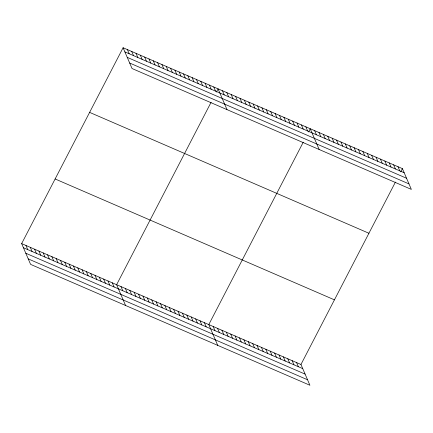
<?xml version="1.0" encoding="UTF-8"?>
<svg xmlns="http://www.w3.org/2000/svg" width="433" height="433" viewBox="0 0 433 433"><rect width="100%" height="100%" fill="white"/><g stroke="black" fill="none" stroke-linecap="round" stroke-linejoin="round"><path stroke-width="0.65" d="M21.65 243.606L300.962 364.483L309.909 385.256L30.597 264.379L21.65 243.606L123.091 47.744L402.403 168.621L411.35 189.394L132.038 68.517L123.091 47.744M211.082 102.307L116.618 284.703L125.565 305.476M216.381 92.072L218.059 88.841L227.006 109.614M303.257 142.197L208.787 324.593L217.734 345.366M308.556 131.962L310.228 128.731L319.175 149.504M300.962 364.483L395.432 182.087M400.731 171.852L402.403 168.621M124.872 51.884L404.189 172.762M127.237 57.373L406.549 178.25M129.673 63.029L408.985 183.906M89.615 112.374L368.927 233.257M55.126 178.97L334.438 299.847M23.436 247.746L302.748 368.624M25.796 253.235L305.108 374.117M28.232 258.891L307.544 379.768M398.014 166.721L399.8 170.862M393.624 164.821L395.41 168.962M389.235 162.922L391.021 167.062M384.845 161.022L386.631 165.162M380.455 159.122L382.242 163.263M376.066 157.222L377.852 161.363M371.676 155.323L373.463 159.463M367.292 153.423L369.073 157.563M362.903 151.523L364.683 155.669M358.513 149.623L360.294 153.769M354.124 147.723L355.904 151.869M349.734 145.829L351.515 149.97M345.345 143.929L347.125 148.07M340.955 142.029L342.736 146.17M336.565 140.13L338.346 144.27M332.176 138.23L333.962 142.37M327.786 136.33L329.573 140.471M323.397 134.43L325.183 138.571M319.007 132.53L320.793 136.671M314.618 130.631L316.404 134.771M305.839 126.831L307.625 130.972M301.449 124.931L303.235 129.072M297.065 123.032L298.846 127.172M292.676 121.132L294.456 125.272M288.286 119.232L290.067 123.373M283.896 117.332L285.677 121.473M279.507 115.432L281.288 119.573M275.117 113.533L276.898 117.673M270.728 111.633L272.509 115.773M266.338 109.733L268.119 113.879M261.949 107.833L263.735 111.979M257.559 105.933L259.345 110.079M253.17 104.039L254.956 108.18M248.78 102.139L250.566 106.28M244.391 100.239L246.177 104.38M240.001 98.34L241.787 102.48M235.612 96.44L237.398 100.58M231.222 94.54L233.008 98.681M226.832 92.64L228.619 96.781M222.448 90.741L224.229 94.881M213.74 86.973L215.526 91.114M209.426 85.106L211.207 89.247M205.107 83.233L206.893 87.379M200.788 81.366L202.574 85.507M196.474 79.499L198.254 83.639M192.155 77.631L193.941 81.772M187.841 75.764L189.622 79.905M183.522 73.897L185.308 78.037M179.208 72.03L180.989 76.17M174.889 70.157L176.675 74.297M170.575 68.29L172.356 72.43M296.573 362.583L298.359 366.724M166.256 66.422L168.042 70.563M292.183 360.684L293.969 364.824M161.942 64.555L163.723 68.695M287.793 358.784L289.58 362.93M157.623 62.688L159.409 66.828M283.404 356.884L285.19 361.03M153.309 60.82L155.09 64.961M279.014 354.99L280.8 359.13M148.99 58.948L150.776 63.094M274.63 353.09L276.411 357.23M144.676 57.08L146.457 61.221M270.241 351.19L272.021 355.331M140.357 55.213L142.143 59.353M265.851 349.29L267.632 353.431M136.038 53.346L137.824 57.486M261.462 347.39L263.242 351.531M131.724 51.478L133.505 55.619M257.072 345.491L258.853 349.631M127.405 49.611L129.191 53.752M252.683 343.591L254.463 347.731M248.293 341.691L250.074 345.832M243.903 339.791L245.684 343.932M239.514 337.892L241.3 342.032M235.124 335.992L236.911 340.132M230.735 334.092L232.521 338.233M226.345 332.192L228.131 336.333M221.956 330.292L223.742 334.433M217.566 328.393L219.352 332.533M213.177 326.493L214.963 330.633M204.398 322.693L206.184 326.834M200.014 320.793L201.794 324.934M195.624 318.894L197.405 323.034M191.234 316.994L193.015 321.14M186.845 315.094L188.626 319.24M182.455 313.194L184.236 317.34M178.066 311.3L179.847 315.44M173.676 309.4L175.457 313.541M169.287 307.5L171.073 311.641M164.897 305.601L166.683 309.741M160.508 303.701L162.294 307.841M156.118 301.801L157.904 305.942M151.729 299.901L153.515 304.042M147.339 298.001L149.125 302.142M142.95 296.102L144.736 300.242M138.56 294.202L140.346 298.342M134.17 292.302L135.957 296.443M129.786 290.402L131.567 294.543M125.397 288.502L127.178 292.643M121.007 286.603L122.788 290.743M112.299 282.836L114.085 286.976M107.985 280.968L109.766 285.109M103.666 279.101L105.452 283.242M99.352 277.234L101.133 281.374M95.033 275.361L96.819 279.507M90.719 273.494L92.5 277.634M86.4 271.626L88.186 275.767M82.081 269.759L83.867 273.9M77.767 267.892L79.548 272.032M73.448 266.024L75.234 270.165M69.134 264.152L70.915 268.298M64.815 262.284L66.601 266.425M60.501 260.417L62.282 264.558M56.182 258.55L57.968 262.69M51.868 256.682L53.649 260.823M47.549 254.815L49.335 258.956M43.235 252.948L45.016 257.088M38.916 251.075L40.702 255.221M34.602 249.208L36.383 253.348M30.283 247.34L32.069 251.481M25.969 245.473L27.75 249.614"/></g></svg>
